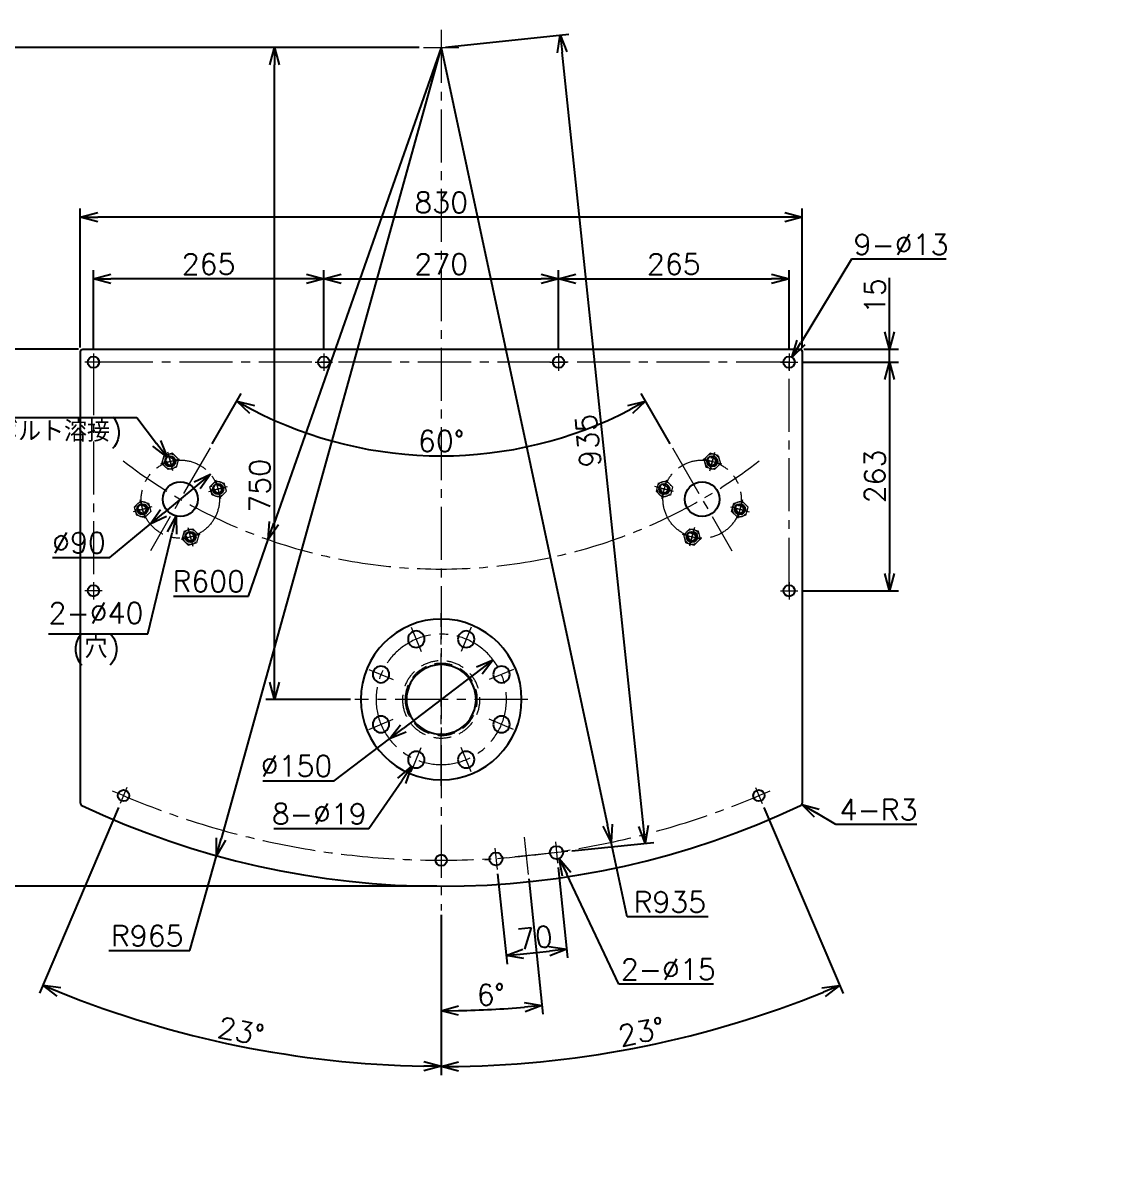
# Model space of a CAD drawing. Header units: millimetres. Extents: x 0 to 6626, y -38 to 4663.
# Drawn here: x 3254 to 4500, y 2670 to 3991 of the extents above; entities that cross this region are included whole.
import ezdxf
from ezdxf import colors
from ezdxf.entities.mleader import LeaderData, LeaderLine
from ezdxf.enums import TextEntityAlignment as Align
from ezdxf.math import Vec2, Vec3

# ---------------------------------------------------------------- set-up
doc = ezdxf.new("R2010")
doc.units = ezdxf.units.MM
doc.header["$LTSCALE"] = 3.2
doc.header["$PDMODE"] = 99
doc.header["$PDSIZE"] = 1
doc.linetypes.add('CENTER2', pattern=[28.575, 19.05, -3.175, 3.175, -3.175])
doc.linetypes.add('HIDDEN', pattern=[9.525, 6.35, -3.175])
for name, color, linetype, lineweight in [('04_HIDDEN', 2, 'HIDDEN', 13), ('05_CENTER', 4, 'CENTER2', 13), ('08_DIM', 3, 'Continuous', 13)]:
    doc.layers.add(name, color=color, linetype=linetype, lineweight=lineweight)
doc.layers.add('10_DRAFT', color=8, linetype='Continuous', lineweight=0, plot=False)
doc.styles.add('KANJI0', font='txt.shx', dxfattribs={"width": 0.9, "height": 30, "bigfont": 'bigfont'})
doc.styles.add('KSS_TXT', font='txt.shx', dxfattribs={"bigfont": 'extfont2.shx'})
doc.styles.get("Standard").update_dxf_attribs({"font": 'txt.shx', "bigfont": 'extfont2.shx'})
doc.dimstyles.new('KSS_DIM', dxfattribs={"dimscale": 8, "dimtxt": 3, "dimasz": 2.5, "dimexe": 1.25, "dimexo": 0.625, "dimtad": 1, "dimdsep": 46, "dimtxsty": 'KSS_TXT', "dimblk": 'OPEN30', "dimcen": 0, "dimazin": 2, "dimtfac": 0.75, "dimtmove": 0, "dimatfit": 3, "dimldrblk": 'OPEN30', "dimfxl": 1.25, "dimtolj": 1, "dimarcsym": 0})
doc.dimstyles.new('KSS_DIM$3', dxfattribs={"dimscale": 8, "dimtxt": 3, "dimasz": 2.5, "dimexe": 1.25, "dimexo": 0.625, "dimtad": 1, "dimtih": 1, "dimtoh": 1, "dimdsep": 46, "dimtxsty": 'KSS_TXT', "dimblk": 'OPEN30', "dimcen": 0, "dimazin": 2, "dimtfac": 0.75, "dimtofl": 0, "dimtmove": 0, "dimatfit": 3, "dimldrblk": 'OPEN30', "dimfxl": 1.25, "dimtolj": 1, "dimarcsym": 0})
doc.dimstyles.new('KSS_DIM$4', dxfattribs={"dimscale": 8, "dimtxt": 3, "dimasz": 2.5, "dimexe": 1.25, "dimexo": 0.625, "dimtad": 1, "dimtih": 1, "dimtoh": 1, "dimdsep": 46, "dimtxsty": 'KSS_TXT', "dimblk": 'OPEN30', "dimcen": 0, "dimse1": 1, "dimazin": 2, "dimtfac": 0.75, "dimtofl": 0, "dimtmove": 0, "dimatfit": 3, "dimldrblk": 'OPEN30', "dimfxl": 1.25, "dimtolj": 1, "dimarcsym": 0})

# ---------------------------------------------------------------- blocks, each defined once
blk = doc.blocks.new('A$C684790CD')
at = {"color": 0}
for centre, radius in [((0, 0), 92.5), ((-28.7, 69.3), 9.5), ((28.7, 69.3), 9.5), ((0, 0), 40), ((-69.3, 28.7), 9.5), ((69.3, 28.7), 9.5), ((-69.3, -28.7), 9.5), ((69.3, -28.7), 9.5), ((-28.7, -69.3), 9.5), ((28.7, -69.3), 9.5)]:
    blk.add_circle(centre, radius, dxfattribs=at)
at = {"layer": '04_HIDDEN'}
for radius in [44.5, 41.5]:
    blk.add_circle((0, 0), radius, dxfattribs=at)
at = {"layer": '05_CENTER'}
for p, q in [((0, 99.4), (0, -99.4)), ((-34.5, 83.3), (-22.9, 55.3)), ((34.5, 83.3), (22.9, 55.3)), ((-83.3, 34.5), (-55.3, 22.9)), ((83.3, 34.5), (55.3, 22.9)), ((99.4, 0), (-99.4, 0)), ((-83.3, -34.5), (-55.3, -22.9)), ((83.3, -34.5), (55.3, -22.9)), ((-34.5, -83.3), (-22.9, -55.3)), ((34.5, -83.3), (22.9, -55.3))]:
    blk.add_line(p, q, dxfattribs=at)
blk.add_circle((0, 0), 75, dxfattribs=at)
blk = doc.blocks.new('M10Nua_1_1_1_1')
at = {"color": 0, "linetype": 'CENTER2'}
for p, q in [((11.1, 0), (-11.1, 0)), ((0, -11.1), (0, 11.1))]:
    blk.add_line(p, q, dxfattribs=at)
at = {"color": 0}
for p, q in [((-4.9, 8.5), (-9.8, 0)), ((-9.8, 0), (-4.9, -8.5)), ((-4.9, 8.5), (4.9, 8.5)), ((9.8, 0), (4.9, 8.5)), ((4.9, -8.5), (9.8, 0)), ((-4.9, -8.5), (4.9, -8.5))]:
    blk.add_line(p, q, dxfattribs=at)
for radius in [8.49, 5, 4]:
    blk.add_circle((0, 0), radius, dxfattribs=at)
at = {"layer": '10_DRAFT', "style": 'KANJI0', "width": 0.82}
blk.add_text('Ｍ１０', height=1.25, dxfattribs=at).set_placement((0.3, 0.1))
blk = doc.blocks.new('_Open30')
at = {"color": 0, "linetype": 'ByBlock', "lineweight": -2}
for p, q in [((-1, 0.268), (0, 0)), ((0, 0), (-1, -0.268)), ((0, 0), (-1, 0))]:
    blk.add_line(p, q, dxfattribs=at)
blk = doc.blocks.new('*D158')
at = {"layer": '08_DIM', "color": 0, "lineweight": -2, "transparency": 16777216}
for p, q in [((3710.2, 3962.7), (3533.9, 3962.7)), ((3543.9, 3232.7), (3543.9, 3942.7)), ((3631, 3212.7), (3533.9, 3212.7))]:
    blk.add_line(p, q, dxfattribs=at)
at = {"layer": 'Defpoints', "color": 0, "transparency": 16777216}
for p in [(3543.9, 3962.7), (3715.2, 3962.7), (3636, 3212.7)]:
    blk.add_point(p, dxfattribs=at)
at = {"layer": '08_DIM', "color": 0, "lineweight": -2, "transparency": 16777216, "xscale": 20, "yscale": 20, "zscale": 20}
for p, rotation in [((3543.9, 3962.7), 89.9999999996709), ((3543.9, 3212.7), 269.9999999996709)]:
    blk.add_blockref('_Open30', p, dxfattribs=dict(at, rotation=rotation))
at = {"layer": '08_DIM', "color": 0, "transparency": 16777216, "insert": (3526.8, 3458.5), "char_height": 24, "attachment_point": 5, "rotation": 90, "style": 'KSS_TXT'}
blk.add_mtext('\\A1;750', dxfattribs=at)
blk = doc.blocks.new('*D159')
at = {"layer": '08_DIM', "color": 0, "lineweight": -2, "transparency": 16777216}
for p, q in [((3600.4, 3615.7), (3600.4, 3706.5)), ((3870.4, 3615.7), (3870.4, 3706.5)), ((3620.4, 3696.5), (3850.4, 3696.5))]:
    blk.add_line(p, q, dxfattribs=at)
at = {"layer": 'Defpoints', "color": 0, "transparency": 16777216}
for p in [(3870.4, 3696.5), (3600.4, 3610.7), (3870.4, 3610.7)]:
    blk.add_point(p, dxfattribs=at)
at = {"layer": '08_DIM', "color": 0, "lineweight": -2, "transparency": 16777216, "xscale": 20, "yscale": 20, "zscale": 20, "rotation": 180}
blk.add_blockref('_Open30', (3600.4, 3696.5), dxfattribs=at)
at = {"layer": '08_DIM', "color": 0, "lineweight": -2, "transparency": 16777216, "xscale": 20, "yscale": 20, "zscale": 20}
blk.add_blockref('_Open30', (3870.4, 3696.5), dxfattribs=at)
at = {"layer": '08_DIM', "color": 0, "transparency": 16777216, "insert": (3735.4, 3713.5), "char_height": 24, "attachment_point": 5, "style": 'KSS_TXT'}
blk.add_mtext('\\A1;270', dxfattribs=at)
blk = doc.blocks.new('*D160')
at = {"layer": '08_DIM', "color": 0, "lineweight": -2, "transparency": 16777216}
for p, q in [((3870.4, 3615.7), (3870.4, 3706.5)), ((4135.4, 3615.7), (4135.4, 3706.5)), ((3890.4, 3696.5), (4115.4, 3696.5))]:
    blk.add_line(p, q, dxfattribs=at)
at = {"layer": 'Defpoints', "color": 0, "transparency": 16777216}
for p in [(4135.4, 3696.5), (3870.4, 3610.7), (4135.4, 3610.7)]:
    blk.add_point(p, dxfattribs=at)
at = {"layer": '08_DIM', "color": 0, "lineweight": -2, "transparency": 16777216, "xscale": 20, "yscale": 20, "zscale": 20, "rotation": 180}
blk.add_blockref('_Open30', (3870.4, 3696.5), dxfattribs=at)
at = {"layer": '08_DIM', "color": 0, "lineweight": -2, "transparency": 16777216, "xscale": 20, "yscale": 20, "zscale": 20}
blk.add_blockref('_Open30', (4135.4, 3696.5), dxfattribs=at)
at = {"layer": '08_DIM', "color": 0, "transparency": 16777216, "insert": (4002.9, 3713.5), "char_height": 24, "attachment_point": 5, "style": 'KSS_TXT'}
blk.add_mtext('\\A1;265', dxfattribs=at)
blk = doc.blocks.new('*D161')
at = {"layer": '08_DIM', "color": 0, "lineweight": -2, "transparency": 16777216}
for p, q in [((3320.4, 3617.7), (3320.4, 3777.4)), ((4130.4, 3767.4), (3340.4, 3767.4)), ((4150.4, 3617.7), (4150.4, 3777.4))]:
    blk.add_line(p, q, dxfattribs=at)
at = {"layer": 'Defpoints', "color": 0, "transparency": 16777216}
for p in [(3320.4, 3767.4), (3320.4, 3612.7), (4150.4, 3612.7)]:
    blk.add_point(p, dxfattribs=at)
at = {"layer": '08_DIM', "color": 0, "lineweight": -2, "transparency": 16777216, "xscale": 20, "yscale": 20, "zscale": 20, "rotation": 180}
blk.add_blockref('_Open30', (3320.4, 3767.4), dxfattribs=at)
at = {"layer": '08_DIM', "color": 0, "lineweight": -2, "transparency": 16777216, "xscale": 20, "yscale": 20, "zscale": 20}
blk.add_blockref('_Open30', (4150.4, 3767.4), dxfattribs=at)
at = {"layer": '08_DIM', "color": 0, "transparency": 16777216, "insert": (3735.4, 3784.4), "char_height": 24, "attachment_point": 5, "style": 'KSS_TXT'}
blk.add_mtext('\\A1;830', dxfattribs=at)
blk = doc.blocks.new('*D162')
at = {"layer": '08_DIM', "color": 0, "lineweight": -2, "transparency": 16777216}
for p, q in [((3335.4, 3615.7), (3335.4, 3706.5)), ((3600.4, 3615.7), (3600.4, 3706.5)), ((3580.4, 3696.5), (3355.4, 3696.5))]:
    blk.add_line(p, q, dxfattribs=at)
at = {"layer": 'Defpoints', "color": 0, "transparency": 16777216}
for p in [(3335.4, 3696.5), (3335.4, 3610.7), (3600.4, 3610.7)]:
    blk.add_point(p, dxfattribs=at)
at = {"layer": '08_DIM', "color": 0, "lineweight": -2, "transparency": 16777216, "xscale": 20, "yscale": 20, "zscale": 20, "rotation": 180}
blk.add_blockref('_Open30', (3335.4, 3696.5), dxfattribs=at)
at = {"layer": '08_DIM', "color": 0, "lineweight": -2, "transparency": 16777216, "xscale": 20, "yscale": 20, "zscale": 20}
blk.add_blockref('_Open30', (3600.4, 3696.5), dxfattribs=at)
at = {"layer": '08_DIM', "color": 0, "transparency": 16777216, "insert": (3467.9, 3713.5), "char_height": 24, "attachment_point": 5, "style": 'KSS_TXT'}
blk.add_mtext('\\A1;265', dxfattribs=at)
blk = doc.blocks.new('*D163')
at = {"layer": '08_DIM', "color": 0, "lineweight": -2, "transparency": 16777216}
for p, q in [((4207.2, 3719), (4149.2, 3623.3)), ((4316.2, 3719), (4207.2, 3719))]:
    blk.add_line(p, q, dxfattribs=at)
at = {"layer": 'Defpoints', "color": 0, "transparency": 16777216}
for p in [(4138.8, 3606.2), (4132.1, 3595.1)]:
    blk.add_point(p, dxfattribs=at)
at = {"layer": '08_DIM', "color": 0, "lineweight": -2, "transparency": 16777216, "xscale": 20, "yscale": 20, "zscale": 20, "rotation": 238.790708919281}
blk.add_blockref('_Open30', (4138.8, 3606.2), dxfattribs=at)
at = {"layer": '08_DIM', "color": 0, "transparency": 16777216, "insert": (4264.2, 3736), "char_height": 24, "attachment_point": 5, "style": 'KSS_TXT'}
blk.add_mtext('\\A1;9-\\A1;%%C13', dxfattribs=at)
blk = doc.blocks.new('*D172')
at = {"layer": '08_DIM', "color": 0, "lineweight": -2, "transparency": 16777216}
for p, q in [((3735.4, 3962.7), (3543.2, 3415.5)), ((3513.7, 3331.5), (3536.5, 3396.6)), ((3427.5, 3331.5), (3513.7, 3331.5))]:
    blk.add_line(p, q, dxfattribs=at)
at = {"layer": 'Defpoints', "color": 0, "transparency": 16777216}
for p in [(3735.4, 3962.7), (3536.5, 3396.6)]:
    blk.add_point(p, dxfattribs=at)
at = {"layer": '08_DIM', "color": 0, "lineweight": -2, "transparency": 16777216, "xscale": 20, "yscale": 20, "zscale": 20, "rotation": 250.6403240857594}
blk.add_blockref('_Open30', (3536.5, 3396.6), dxfattribs=at)
at = {"layer": '08_DIM', "color": 0, "transparency": 16777216, "insert": (3468.1, 3348.5), "char_height": 24, "attachment_point": 5, "style": 'KSS_TXT'}
blk.add_mtext('\\A1;R600', dxfattribs=at)
blk = doc.blocks.new('*D173')
at = {"layer": '08_DIM', "color": 0, "lineweight": -2, "transparency": 16777216}
for p, q in [((4150.4, 3600.7), (4261.1, 3600.7)), ((4251.1, 3580.7), (4251.1, 3357.7)), ((4150.4, 3337.7), (4261.1, 3337.7))]:
    blk.add_line(p, q, dxfattribs=at)
at = {"layer": 'Defpoints', "color": 0, "transparency": 16777216}
for p in [(4145.4, 3600.7), (4145.4, 3337.7), (4251.1, 3337.7)]:
    blk.add_point(p, dxfattribs=at)
at = {"layer": '08_DIM', "color": 0, "lineweight": -2, "transparency": 16777216, "xscale": 20, "yscale": 20, "zscale": 20}
for p, rotation in [((4251.1, 3600.7), 90), ((4251.1, 3337.7), 270)]:
    blk.add_blockref('_Open30', p, dxfattribs=dict(at, rotation=rotation))
at = {"layer": '08_DIM', "color": 0, "transparency": 16777216, "insert": (4234.1, 3469.2), "char_height": 24, "attachment_point": 5, "rotation": 90, "style": 'KSS_TXT'}
blk.add_mtext('\\A1;263', dxfattribs=at)
blk = doc.blocks.new('*D174')
at = {"layer": '08_DIM', "color": 0, "lineweight": -2, "transparency": 16777216}
for p, q in [((4251.1, 3635.7), (4251.1, 3697.7)), ((4152.4, 3615.7), (4261.1, 3615.7)), ((4251.1, 3600.7), (4251.1, 3615.7)), ((4150.4, 3600.7), (4261.1, 3600.7)), ((4251.1, 3580.7), (4251.1, 3560.7))]:
    blk.add_line(p, q, dxfattribs=at)
at = {"layer": 'Defpoints', "color": 0, "transparency": 16777216}
for p in [(4147.4, 3615.7), (4251.1, 3615.7), (4145.4, 3600.7)]:
    blk.add_point(p, dxfattribs=at)
at = {"layer": '08_DIM', "color": 0, "lineweight": -2, "transparency": 16777216, "xscale": 20, "yscale": 20, "zscale": 20}
for p, rotation in [((4251.1, 3615.7), 270), ((4251.1, 3600.7), 90)]:
    blk.add_blockref('_Open30', p, dxfattribs=dict(at, rotation=rotation))
at = {"layer": '08_DIM', "color": 0, "transparency": 16777216, "insert": (4234.1, 3676.7), "char_height": 24, "attachment_point": 5, "rotation": 90, "style": 'KSS_TXT'}
blk.add_mtext('\\A1;15', dxfattribs=at)
blk = doc.blocks.new('*D175')
at = {"layer": '08_DIM', "color": 0, "lineweight": -2, "transparency": 16777216}
for p, q in [((3735.4, 3962.7), (3482.3, 3052.2)), ((3446.5, 2923.7), (3476.9, 3032.9)), ((3353.3, 2923.7), (3446.5, 2923.7))]:
    blk.add_line(p, q, dxfattribs=at)
at = {"layer": 'Defpoints', "color": 0, "transparency": 16777216}
for p in [(3735.4, 3962.7), (3476.9, 3032.9)]:
    blk.add_point(p, dxfattribs=at)
at = {"layer": '08_DIM', "color": 0, "lineweight": -2, "transparency": 16777216, "xscale": 20, "yscale": 20, "zscale": 20, "rotation": 254.4587019784792}
blk.add_blockref('_Open30', (3476.9, 3032.9), dxfattribs=at)
at = {"layer": '08_DIM', "color": 0, "transparency": 16777216, "insert": (3397.4, 2940.7), "char_height": 24, "attachment_point": 5, "style": 'KSS_TXT'}
blk.add_mtext('\\A1;R965', dxfattribs=at)
blk = doc.blocks.new('*D176')
at = {"layer": '08_DIM', "color": 0, "lineweight": -2, "transparency": 16777216}
for p, q in [((3710.2, 3962.7), (3180.8, 3962.7)), ((3190.8, 3635.7), (3190.8, 3942.7)), ((3318.4, 3615.7), (3180.8, 3615.7))]:
    blk.add_line(p, q, dxfattribs=at)
at = {"layer": 'Defpoints', "color": 0, "transparency": 16777216}
for p in [(3190.8, 3962.7), (3715.2, 3962.7), (3323.4, 3615.7)]:
    blk.add_point(p, dxfattribs=at)
at = {"layer": '08_DIM', "color": 0, "lineweight": -2, "transparency": 16777216, "xscale": 20, "yscale": 20, "zscale": 20}
for p, rotation in [((3190.8, 3962.7), 90), ((3190.8, 3615.7), 270)]:
    blk.add_blockref('_Open30', p, dxfattribs=dict(at, rotation=rotation))
at = {"layer": '08_DIM', "color": 0, "transparency": 16777216, "insert": (3173.8, 3789.2), "char_height": 24, "attachment_point": 5, "rotation": 90, "style": 'KSS_TXT'}
blk.add_mtext('\\A1;(347)', dxfattribs=at)
blk = doc.blocks.new('*D177')
at = {"layer": '08_DIM', "color": 0, "lineweight": -2, "transparency": 16777216}
for p, q in [((3318.4, 3615.7), (3180.8, 3615.7)), ((3190.8, 3595.7), (3190.8, 3017.7)), ((3730.4, 2997.7), (3180.8, 2997.7))]:
    blk.add_line(p, q, dxfattribs=at)
at = {"layer": 'Defpoints', "color": 0, "transparency": 16777216}
for p in [(3323.4, 3615.7), (3190.8, 2997.7), (3735.4, 2997.7)]:
    blk.add_point(p, dxfattribs=at)
at = {"layer": '08_DIM', "color": 0, "lineweight": -2, "transparency": 16777216, "xscale": 20, "yscale": 20, "zscale": 20}
for p, rotation in [((3190.8, 3615.7), 90), ((3190.8, 2997.7), 270)]:
    blk.add_blockref('_Open30', p, dxfattribs=dict(at, rotation=rotation))
at = {"layer": '08_DIM', "color": 0, "transparency": 16777216, "insert": (3173.8, 3306.7), "char_height": 24, "attachment_point": 5, "rotation": 90, "style": 'KSS_TXT'}
blk.add_mtext('\\A1;618', dxfattribs=at)
blk = doc.blocks.new('*D178')
at = {"layer": '08_DIM', "color": 0, "lineweight": -2, "transparency": 16777216}
for p, q in [((3472.1, 3506.6), (3505.5, 3564.5)), ((3998.7, 3506.6), (3965.3, 3564.5))]:
    blk.add_line(p, q, dxfattribs=at)
blk.add_arc((3735.4, 3962.7), 469.8, 242.4393, 297.5607, dxfattribs=at)
at = {"layer": 'Defpoints', "color": 0, "transparency": 16777216}
for p in [(3469.6, 3502.3), (4001.2, 3502.3), (3653.9, 3500), (3401.2, 3383.8), (4069.6, 3383.8)]:
    blk.add_point(p, dxfattribs=at)
at = {"layer": '08_DIM', "color": 0, "lineweight": -2, "transparency": 16777216, "xscale": 20, "yscale": 20, "zscale": 20}
for p, rotation in [((3500.5, 3555.8), 151.2196714023647), ((3970.3, 3555.8), 28.78032859764206)]:
    blk.add_blockref('_Open30', p, dxfattribs=dict(at, rotation=rotation))
at = {"layer": '08_DIM', "color": 0, "transparency": 16777216, "insert": (3735.4, 3509.9), "char_height": 24, "attachment_point": 5, "style": 'KSS_TXT'}
blk.add_mtext('\\A1;60%%d', dxfattribs=at)
blk = doc.blocks.new('*D179')
at = {"layer": '08_DIM', "color": 0, "lineweight": -2, "transparency": 16777216}
for p, q in [((3795.1, 3258.1), (3691.7, 3179.4)), ((3612.5, 3119.1), (3675.8, 3167.2)), ((3530.4, 3119.1), (3612.5, 3119.1))]:
    blk.add_line(p, q, dxfattribs=at)
at = {"layer": 'Defpoints', "color": 0, "transparency": 16777216}
for p in [(3795.1, 3258.1), (3675.8, 3167.2)]:
    blk.add_point(p, dxfattribs=at)
at = {"layer": '08_DIM', "color": 0, "lineweight": -2, "transparency": 16777216, "xscale": 20, "yscale": 20, "zscale": 20}
for p, rotation in [((3795.1, 3258.1), 37.27922761513279), ((3675.8, 3167.2), 217.2792276151328)]:
    blk.add_blockref('_Open30', p, dxfattribs=dict(at, rotation=rotation))
at = {"layer": '08_DIM', "color": 0, "transparency": 16777216, "insert": (3569, 3136.1), "char_height": 24, "attachment_point": 5, "style": 'KSS_TXT'}
blk.add_mtext('\\A1;%%C150', dxfattribs=at)
blk = doc.blocks.new('*D180')
at = {"layer": '08_DIM', "color": 0, "lineweight": -2, "transparency": 16777216}
for p, q in [((3652.2, 3064), (3690, 3119.1)), ((3543.1, 3064), (3652.2, 3064))]:
    blk.add_line(p, q, dxfattribs=at)
at = {"layer": 'Defpoints', "color": 0, "transparency": 16777216}
for p in [(3712.1, 3151.2), (3701.4, 3135.5)]:
    blk.add_point(p, dxfattribs=at)
at = {"layer": '08_DIM', "color": 0, "lineweight": -2, "transparency": 16777216, "xscale": 20, "yscale": 20, "zscale": 20, "rotation": 55.48033405457905}
blk.add_blockref('_Open30', (3701.4, 3135.5), dxfattribs=at)
at = {"layer": '08_DIM', "color": 0, "transparency": 16777216, "insert": (3595.2, 3081), "char_height": 24, "attachment_point": 5, "style": 'KSS_TXT'}
blk.add_mtext('\\A1;8-%%C19', dxfattribs=at)
blk = doc.blocks.new('*D181')
at = {"layer": '08_DIM', "color": 0, "lineweight": -2, "transparency": 16777216}
for p, q in [((3836, 3006.3), (3852.3, 2850.6)), ((3735.4, 2964.7), (3735.4, 2844.5))]:
    blk.add_line(p, q, dxfattribs=at)
blk.add_arc((3735.4, 3962.6), 1108.1, 271.0341, 274.9659, dxfattribs=at)
at = {"layer": 'Defpoints', "color": 0, "transparency": 16777216}
for p in [(3735.4, 3983), (3830.9, 3054.3), (3835.4, 3011.3), (3735.4, 2969.7), (3774.1, 2855.2)]:
    blk.add_point(p, dxfattribs=at)
at = {"layer": '08_DIM', "color": 0, "lineweight": -2, "transparency": 16777216, "xscale": 20, "yscale": 20, "zscale": 20}
for p, rotation in [((3735.4, 2854.5), 180.5170618739158), ((3851.3, 2860.6), 5.482938125938495)]:
    blk.add_blockref('_Open30', p, dxfattribs=dict(at, rotation=rotation))
at = {"layer": '08_DIM', "color": 0, "transparency": 16777216, "insert": (3792.6, 2873), "char_height": 24, "attachment_point": 5, "rotation": 3, "style": 'KSS_TXT'}
blk.add_mtext('\\A1;6%%d', dxfattribs=at)
blk = doc.blocks.new('*D182')
at = {"layer": '08_DIM', "color": 0, "lineweight": -2, "transparency": 16777216}
for p, q in [((3800.2, 3011.9), (3811.1, 2907.9)), ((3869.8, 3019.2), (3880.7, 2915.3)), ((3830, 2920), (3859.8, 2923.1))]:
    blk.add_line(p, q, dxfattribs=at)
at = {"layer": 'Defpoints', "color": 0, "transparency": 16777216}
for p in [(3799.7, 3016.9), (3869.3, 3024.2), (3879.7, 2925.2)]:
    blk.add_point(p, dxfattribs=at)
at = {"layer": '08_DIM', "color": 0, "lineweight": -2, "transparency": 16777216, "xscale": 20, "yscale": 20, "zscale": 20}
for p, rotation in [((3810.1, 2917.9), 186.0000000018507), ((3879.7, 2925.2), 6.000000001850752)]:
    blk.add_blockref('_Open30', p, dxfattribs=dict(at, rotation=rotation))
at = {"layer": '08_DIM', "color": 0, "transparency": 16777216, "insert": (3843.1, 2938.5), "char_height": 24, "attachment_point": 5, "rotation": 6, "style": 'KSS_TXT'}
blk.add_mtext('\\A1;70', dxfattribs=at)
blk = doc.blocks.new('*D183')
at = {"layer": '08_DIM', "color": 0, "lineweight": -2, "transparency": 16777216}
for p, q in [((3939.5, 2885.1), (3879.7, 3011.6)), ((4048.5, 2885.1), (3939.5, 2885.1))]:
    blk.add_line(p, q, dxfattribs=at)
at = {"layer": 'Defpoints', "color": 0, "transparency": 16777216}
for p in [(3864.8, 3043.2), (3871.2, 3029.7)]:
    blk.add_point(p, dxfattribs=at)
at = {"layer": '08_DIM', "color": 0, "lineweight": -2, "transparency": 16777216, "xscale": 20, "yscale": 20, "zscale": 20, "rotation": 115.298946283259}
blk.add_blockref('_Open30', (3871.2, 3029.7), dxfattribs=at)
at = {"layer": '08_DIM', "color": 0, "transparency": 16777216, "insert": (3996.5, 2902.1), "char_height": 24, "attachment_point": 5, "style": 'KSS_TXT'}
blk.add_mtext('\\A1;\\A1;2-%%C15', dxfattribs=at)
blk = doc.blocks.new('*D184')
at = {"layer": '08_DIM', "color": 0, "lineweight": -2, "transparency": 16777216}
for p, q in [((3470.1, 3471.8), (3416.2, 3427.1)), ((3354.5, 3375.9), (3400.8, 3414.3)), ((3288.4, 3375.9), (3354.5, 3375.9))]:
    blk.add_line(p, q, dxfattribs=at)
at = {"layer": 'Defpoints', "color": 0, "transparency": 16777216}
for p in [(3470.1, 3471.8), (3400.8, 3414.3)]:
    blk.add_point(p, dxfattribs=at)
at = {"layer": '08_DIM', "color": 0, "lineweight": -2, "transparency": 16777216, "xscale": 20, "yscale": 20, "zscale": 20}
for p, rotation in [((3470.1, 3471.8), 39.64655195622419), ((3400.8, 3414.3), 219.6465519562242)]:
    blk.add_blockref('_Open30', p, dxfattribs=dict(at, rotation=rotation))
at = {"layer": '08_DIM', "color": 0, "transparency": 16777216, "insert": (3318.9, 3392.9), "char_height": 24, "attachment_point": 5, "style": 'KSS_TXT'}
blk.add_mtext('\\A1;%%C90', dxfattribs=at)
blk = doc.blocks.new('*D185')
at = {"layer": '08_DIM', "color": 0, "lineweight": -2, "transparency": 16777216}
for p, q in [((2919.2, 3537.2), (3385.5, 3537.2)), ((3385.5, 3537.2), (3408.1, 3507.3))]:
    blk.add_line(p, q, dxfattribs=at)
at = {"layer": 'Defpoints', "color": 0, "transparency": 16777216}
for p in [(3420.2, 3491.3), (3427.4, 3481.7)]:
    blk.add_point(p, dxfattribs=at)
at = {"layer": '08_DIM', "color": 0, "lineweight": -2, "transparency": 16777216, "xscale": 20, "yscale": 20, "zscale": 20, "rotation": 307.0367793245537}
blk.add_blockref('_Open30', (3420.2, 3491.3), dxfattribs=at)
at = {"layer": '08_DIM', "color": 0, "transparency": 16777216, "insert": (3149.8, 3537.2), "char_height": 24, "attachment_point": 5, "style": 'KSS_TXT'}
blk.add_mtext('\\A1;2x4-\\A1;%%C12\\P(裏面より4-M10x25ボルト溶接)', dxfattribs=at)
blk = doc.blocks.new('*D186')
at = {"layer": '08_DIM', "color": 0, "lineweight": -2, "transparency": 16777216}
for p, q in [((3397.9, 3288.1), (3426, 3404.2)), ((3283.9, 3288.1), (3397.9, 3288.1))]:
    blk.add_line(p, q, dxfattribs=at)
at = {"layer": 'Defpoints', "color": 0, "transparency": 16777216}
for p in [(3440.2, 3462.5), (3430.7, 3423.6)]:
    blk.add_point(p, dxfattribs=at)
at = {"layer": '08_DIM', "color": 0, "lineweight": -2, "transparency": 16777216, "xscale": 20, "yscale": 20, "zscale": 20, "rotation": 76.37648875220731}
blk.add_blockref('_Open30', (3430.7, 3423.6), dxfattribs=at)
at = {"layer": '08_DIM', "color": 0, "transparency": 16777216, "insert": (3338.4, 3288.1), "char_height": 24, "attachment_point": 5, "style": 'KSS_TXT'}
blk.add_mtext('\\A1;\\A1;2-%%C40\\P(穴)', dxfattribs=at)
blk = doc.blocks.new('*D187')
at = {"layer": '08_DIM', "color": 0, "lineweight": -2, "transparency": 16777216}
for p, q in [((3364.3, 3088.2), (3273.6, 2874.6)), ((3735.4, 2964.7), (3735.4, 2780.6))]:
    blk.add_line(p, q, dxfattribs=at)
blk.add_arc((3735.4, 3962.7), 1172, 247.9777, 269.0223, dxfattribs=at)
at = {"layer": 'Defpoints', "color": 0, "transparency": 16777216}
for p in [(3735.4, 3983), (3374, 3111.2), (3366.2, 3092.8), (3735.4, 2969.7), (3425.5, 2832.4)]:
    blk.add_point(p, dxfattribs=at)
at = {"layer": '08_DIM', "color": 0, "lineweight": -2, "transparency": 16777216, "xscale": 20, "yscale": 20, "zscale": 20}
for p, rotation in [((3277.5, 2883.8), 157.488865416479), ((3735.4, 2790.6), 359.5111345835235)]:
    blk.add_blockref('_Open30', p, dxfattribs=dict(at, rotation=rotation))
at = {"layer": '08_DIM', "color": 0, "transparency": 16777216, "insert": (3505.2, 2830.8), "char_height": 24, "attachment_point": 5, "rotation": 348.5, "style": 'KSS_TXT'}
blk.add_mtext('\\A1;23%%d', dxfattribs=at)
blk = doc.blocks.new('*D188')
at = {"layer": '08_DIM', "color": 0, "lineweight": -2, "transparency": 16777216}
for p, q in [((4106.6, 3088.2), (4197.5, 2874.2)), ((3735.4, 2964.7), (3735.4, 2780.2))]:
    blk.add_line(p, q, dxfattribs=at)
blk.add_arc((3735.4, 3962.7), 1172.4, 270.9774, 292.0226, dxfattribs=at)
at = {"layer": 'Defpoints', "color": 0, "transparency": 16777216}
for p in [(3735.4, 3983), (4096.9, 3111.2), (4104.7, 3092.8), (3735.4, 2969.7), (3891.9, 2800.7)]:
    blk.add_point(p, dxfattribs=at)
at = {"layer": '08_DIM', "color": 0, "lineweight": -2, "transparency": 16777216, "xscale": 20, "yscale": 20, "zscale": 20}
for p, rotation in [((4193.5, 2883.4), 22.51129729175037), ((3735.4, 2790.2), 180.4887027082451)]:
    blk.add_blockref('_Open30', p, dxfattribs=dict(at, rotation=rotation))
at = {"layer": '08_DIM', "color": 0, "transparency": 16777216, "insert": (3965.8, 2830.4), "char_height": 24, "attachment_point": 5, "rotation": 11.5, "style": 'KSS_TXT'}
blk.add_mtext('\\A1;23%%d', dxfattribs=at)
blk = doc.blocks.new('*D189')
at = {"layer": '08_DIM', "color": 0, "lineweight": -2, "transparency": 16777216}
for p, q in [((3735.4, 3962.7), (3926.8, 3067.9)), ((3949.3, 2962.6), (3931, 3048.3)), ((4042.3, 2962.6), (3949.3, 2962.6))]:
    blk.add_line(p, q, dxfattribs=at)
at = {"layer": 'Defpoints', "color": 0, "transparency": 16777216}
for p in [(3735.4, 3962.7), (3931, 3048.3)]:
    blk.add_point(p, dxfattribs=at)
at = {"layer": '08_DIM', "color": 0, "lineweight": -2, "transparency": 16777216, "xscale": 20, "yscale": 20, "zscale": 20, "rotation": 282.0706912630008}
blk.add_blockref('_Open30', (3931, 3048.3), dxfattribs=at)
at = {"layer": '08_DIM', "color": 0, "transparency": 16777216, "insert": (3998.3, 2979.6), "char_height": 24, "attachment_point": 5, "style": 'KSS_TXT'}
blk.add_mtext('\\A1;R935', dxfattribs=at)
blk = doc.blocks.new('*D191')
at = {"layer": '08_DIM', "color": 0, "lineweight": -2, "transparency": 16777216}
for p, q in [((4189.3, 3068.8), (4167.3, 3081.7)), ((4282.3, 3068.8), (4189.3, 3068.8))]:
    blk.add_line(p, q, dxfattribs=at)
at = {"layer": 'Defpoints', "color": 0, "transparency": 16777216}
for p in [(4147.4, 3093.4), (4150, 3091.8)]:
    blk.add_point(p, dxfattribs=at)
at = {"layer": '08_DIM', "color": 0, "lineweight": -2, "transparency": 16777216, "xscale": 20, "yscale": 20, "zscale": 20, "rotation": 149.5725990736995}
blk.add_blockref('_Open30', (4150, 3091.8), dxfattribs=at)
at = {"layer": '08_DIM', "color": 0, "transparency": 16777216, "insert": (4238.3, 3085.8), "char_height": 24, "attachment_point": 5, "style": 'KSS_TXT'}
blk.add_mtext('\\A1;\\A1;4-R3', dxfattribs=at)
blk = doc.blocks.new('AM_BALLOON1')
at = {"transparency": 16777216}
blk.add_circle((0, 0), 5, dxfattribs=at)
blk.add_attdef('B_NUMBER', text='', height=3, dxfattribs=at).set_placement((0, 0), align=Align.MIDDLE_CENTER)
blk = doc.blocks.new('_OPEN')
at = {"color": 0, "linetype": 'ByBlock'}
for p, q in [((-1, 0.167), (0, 0)), ((0, 0), (-1, -0.167)), ((0, 0), (-1, 0))]:
    blk.add_line(p, q, dxfattribs=at)
blk = doc.blocks.new('*D226')
at = {"layer": '08_DIM', "color": 0, "lineweight": -2, "transparency": 16777216}
for p, q in [((3740.4, 3963.2), (3882.3, 3978.1)), ((3968, 3067.1), (3874.5, 3957.2)), ((3885.8, 3038.3), (3980.1, 3048.2))]:
    blk.add_line(p, q, dxfattribs=at)
at = {"layer": 'Defpoints', "color": 0, "transparency": 16777216}
for p in [(3872.4, 3977.1), (3735.4, 3962.7), (3880.8, 3037.8)]:
    blk.add_point(p, dxfattribs=at)
at = {"layer": '08_DIM', "color": 0, "lineweight": -2, "transparency": 16777216, "xscale": 20, "yscale": 20, "zscale": 20}
for p, rotation in [((3872.4, 3977.1), 95.99999996711911), ((3970.1, 3047.2), 275.9999999671191)]:
    blk.add_blockref('_Open30', p, dxfattribs=dict(at, rotation=rotation))
at = {"layer": '08_DIM', "color": 0, "transparency": 16777216, "insert": (3904.3, 3510.3), "char_height": 24, "attachment_point": 5, "rotation": 96, "style": 'KSS_TXT'}
blk.add_mtext('\\A1;935', dxfattribs=at)

msp = doc.modelspace()

# ---------------------------------------------------------------- linework, layer by layer
at = {"color": 0}
msp.add_lwpolyline([(3320.447, 3093.354), (3320.447, 3612.664, -0.41421356), (3323.447, 3615.664), (4147.447, 3615.664, -0.41421356), (4150.447, 3612.664), (4150.447, 3093.354)], format="xyb", dxfattribs=at)
for centre, radius in [((3335.447, 3600.664), 6.5), ((3600.447, 3600.664), 6.5), ((3870.447, 3600.664), 6.5), ((4135.447, 3600.664), 6.5), ((3423.8, 3486.516), 6), ((4047.094, 3486.516), 6), ((3435.447, 3443.049), 20), ((3478.914, 3454.696), 6), ((3991.98, 3454.696), 6), ((4035.447, 3443.049), 20), ((3391.98, 3431.402), 6), ((4078.914, 3431.402), 6), ((3447.094, 3399.582), 6), ((4023.8, 3399.582), 6), ((3335.447, 3337.664), 6.5), ((4135.447, 3337.664), 6.5), ((3370.113, 3101.992), 6.5), ((4100.781, 3101.992), 6.5), ((3867.986, 3036.444), 7.5), ((3735.447, 3027.664), 6.5), ((3798.37, 3029.127), 7.5)]:
    msp.add_circle(centre, radius, dxfattribs=at)
for centre, radius, start, end in [((3323.447, 3093.354), 3, 180, 244.641899), ((4147.447, 3093.354), 3, 295.358101, 0), ((3735.447, 3962.664), 965, 244.641899, 295.358101)]:
    msp.add_arc(centre, radius, start, end, dxfattribs=at)
at = {"layer": '05_CENTER'}
for p, q in [((3735.447, 3982.955), (3735.447, 2969.665)), ((3715.157, 3962.664), (3755.737, 3962.664)), ((3335.447, 3610.664), (3335.447, 3590.664)), ((3600.447, 3610.664), (3600.447, 3590.664)), ((3870.447, 3610.664), (3870.447, 3590.664)), ((4135.447, 3610.664), (4135.447, 3590.664)), ((3345.447, 3600.664), (3325.447, 3600.664)), ((4135.447, 3600.664), (3335.447, 3600.664)), ((3335.447, 3600.664), (3335.447, 3337.664)), ((3590.447, 3600.664), (3610.447, 3600.664)), ((3860.447, 3600.664), (3880.447, 3600.664)), ((4125.447, 3600.664), (4145.447, 3600.664)), ((4135.447, 3337.664), (4135.447, 3600.664)), ((3469.649, 3502.288), (3401.245, 3383.81)), ((4001.245, 3502.288), (4069.649, 3383.81)), ((3421.341, 3495.692), (3426.259, 3477.339)), ((4049.553, 3495.692), (4044.635, 3477.339)), ((3488.09, 3457.155), (3469.737, 3452.237)), ((3982.804, 3457.155), (4001.157, 3452.237)), ((3382.804, 3428.943), (3401.157, 3433.861)), ((4088.09, 3428.943), (4069.737, 3433.861)), ((3449.553, 3390.406), (3444.635, 3408.759)), ((4021.341, 3390.406), (4026.259, 3408.759)), ((3335.447, 3347.664), (3335.447, 3327.664)), ((4135.447, 3347.664), (4135.447, 3327.664)), ((3345.447, 3337.664), (3325.447, 3337.664)), ((4125.447, 3337.664), (4145.447, 3337.664)), ((3374.021, 3111.197), (3366.206, 3092.787)), ((4096.873, 3111.197), (4104.688, 3092.787)), ((3830.918, 3054.29), (3835.438, 3011.282)), ((3797.08, 3041.401), (3799.66, 3016.854)), ((3866.696, 3048.718), (3869.276, 3024.171)), ((3735.447, 3037.664), (3735.447, 3017.664)), ((3880.845, 3037.796), (3785.517, 3027.776))]:
    msp.add_line(p, q, dxfattribs=at)
for centre in [(3435.447, 3443.049), (4035.447, 3443.049)]:
    msp.add_circle(centre, 45, dxfattribs=at)
for radius, start, end in [(600, 232.445212, 307.554788), (935, 246.127028, 293.872972)]:
    msp.add_arc((3735.447, 3962.664), radius, start, end, dxfattribs=at)
at = {"layer": '08_DIM'}
for points in [[(3320.447, 3093.354), (3320.447, 3091.458)], [(4150.447, 3093.354), (4150.447, 3091.458)]]:
    msp.add_lwpolyline(points, dxfattribs=at)
for start, end in [(244.529152, 244.641899), (295.358101, 295.470848)]:
    msp.add_arc((3735.447, 3962.664), 965, start, end, dxfattribs=at)

# ---------------------------------------------------------------- block references
at = {"xscale": -1, "rotation": 180}
msp.add_blockref('A$C684790CD', (3735.447, 3212.664), dxfattribs=at)
at = {"layer": '04_HIDDEN', "xscale": -1}
for p, rotation in [((3423.8, 3486.516), 15.00000000000006), ((4047.094, 3486.516), 345.0000000000002), ((3478.914, 3454.696), 285.0000000000002), ((3991.98, 3454.696), 75.00000000000004), ((3391.98, 3431.402), 105), ((4078.914, 3431.402), 255), ((3447.094, 3399.582), 195), ((4023.8, 3399.582), 165)]:
    msp.add_blockref('M10Nua_1_1_1_1', p, dxfattribs=dict(at, rotation=rotation))

# ---------------------------------------------------------------- dimensions: what is measured, and where the dimension line sits
at = {"layer": '08_DIM'}
for base, line1, line2, picture, middle in [((3425.522, 2832.354), ((3374.021, 3111.197), (3366.206, 3092.787)), ((3735.447, 3982.955), (3735.447, 2969.665)), '*D187', (3505.171, 2830.822)), ((3774.12, 2855.19), ((3735.447, 3982.955), (3735.447, 2969.665)), ((3830.918, 3054.29), (3835.438, 3011.282)), '*D181', (3792.552, 2873.011)), ((3891.859, 2800.725), ((3735.447, 3982.955), (3735.447, 2969.665)), ((4096.873, 3111.197), (4104.688, 3092.787)), '*D188', (3965.801, 2830.44)), ((3653.867, 3500.002), ((3469.649, 3502.288), (3401.245, 3383.81)), ((4001.245, 3502.288), (4069.649, 3383.81)), '*D178', (3735.447, 3509.865))]:
    dim = msp.add_angular_dim_2l(base=base, line1=line1, line2=line2, dimstyle='KSS_DIM', dxfattribs=at)
    dim.commit()
    dim.dimension.update_dxf_attribs({"geometry": picture, "text_midpoint": middle})
for base, p1, p2, angle, picture, middle in [((3872.394, 3977.058), (3880.845, 3037.796), (3735.447, 3962.664), 96, '*D226', (3904.337, 3510.34)), ((4251.111, 3615.664), (4145.447, 3600.664), (4147.447, 3615.664), 90, '*D174', (4234.094, 3676.664)), ((3190.826, 2997.664), (3323.447, 3615.664), (3735.447, 2997.664), 90, '*D177', (3173.826, 3306.664)), ((4251.111, 3337.664), (4145.447, 3600.664), (4145.447, 3337.664), 90, '*D173', (4234.111, 3469.164)), ((3879.677, 2925.21), (3799.66, 3016.854), (3869.276, 3024.171), 6, '*D182', (3843.092, 2938.458))]:
    dim = msp.add_linear_dim(base=base, p1=p1, p2=p2, angle=angle, dimstyle='KSS_DIM', dxfattribs=at)
    dim.commit()
    dim.dimension.update_dxf_attribs({"geometry": picture, "text_midpoint": middle})
dim = msp.add_linear_dim(base=(3190.826, 3962.664), p1=(3323.447, 3615.664), p2=(3715.157, 3962.664), angle=90, text='(<>)', dimstyle='KSS_DIM', dxfattribs=at)
dim.commit()
dim.dimension.update_dxf_attribs({"geometry": '*D176', "text_midpoint": (3173.826, 3789.164)})
for mpoint, picture, middle in [((3476.892, 3032.947), '*D175', (3397.43, 2923.731)), ((3536.549, 3396.59), '*D172', (3468.094, 3331.497)), ((3930.973, 3048.337), '*D189', (3998.309, 2962.618))]:
    dim = msp.add_radius_dim(center=(3735.447, 3962.664), mpoint=mpoint, dimstyle='KSS_DIM$4', override={"dimpost": 'R<>', "dimtix": 1, "dimatfit": 2}, dxfattribs=at)
    dim.commit()
    dim.dimension.update_dxf_attribs({"geometry": picture, "text_midpoint": middle, "dimtype": 164})
dim = msp.add_linear_dim(base=(3543.86, 3962.664), p1=(3636.034, 3212.664), p2=(3715.157, 3962.664), angle=90, dimstyle='KSS_DIM', dxfattribs=at)
dim.commit()
dim.dimension.update_dxf_attribs({"geometry": '*D158', "text_midpoint": (3543.86, 3458.463), "dimtype": 160})
dim = msp.add_linear_dim(base=(3320.447, 3767.445), p1=(4150.447, 3612.664), p2=(3320.447, 3612.664), dimstyle='KSS_DIM', dxfattribs=at)
dim.commit()
dim.dimension.update_dxf_attribs({"geometry": '*D161', "text_midpoint": (3735.447, 3767.445), "dimtype": 160})
for p1, p2, text, override, picture, middle in [((4132.079, 3595.105), (4138.815, 3606.223), '9-\\A1;<>', {"dimpost": '%%C<>', "dimtxsty": 'KSS_TXT', "dimtfill": 0, "dimtfillclr": 0}, '*D163', (4264.15, 3719.017)), ((3427.414, 3481.726), (3420.186, 3491.305), '2x4-\\A1;<>', {"dimpost": '%%C<>\\X(裏面より4-M10x25ボルト溶接)', "dimtxsty": 'KSS_TXT', "dimtfill": 0, "dimtfillclr": 0}, '*D185', (3149.844, 3537.238)), ((3440.158, 3462.486), (3430.736, 3423.612), '\\A1;2-<>', {"dimpost": '%%C<>\\X(穴)', "dimtxsty": 'KSS_TXT', "dimtfill": 0, "dimtfillclr": 0}, '*D186', (3338.394, 3288.103)), ((3712.129, 3151.201), (3701.362, 3135.546), '8-<>', {"dimpost": '%%C<>'}, '*D180', (3595.154, 3064.008)), ((3864.781, 3043.225), (3871.191, 3029.664), '\\A1;2-<>', {"dimpost": '%%C<>', "dimtxsty": 'KSS_TXT', "dimtfill": 0, "dimtfillclr": 0}, '*D183', (3996.534, 2885.076))]:
    dim = msp.add_diameter_dim_2p(p1=p1, p2=p2, text=text, dimstyle='KSS_DIM$3', override=override, dxfattribs=at)
    dim.commit()
    dim.dimension.update_dxf_attribs({"geometry": picture, "text_midpoint": middle, "dimtype": 163})
for base, p1, p2, picture, middle in [((3335.447, 3696.528), (3600.447, 3610.664), (3335.447, 3610.664), '*D162', (3467.947, 3713.544)), ((3870.447, 3696.528), (3600.447, 3610.664), (3870.447, 3610.664), '*D159', (3735.447, 3713.528)), ((4135.447, 3696.528), (3870.447, 3610.664), (4135.447, 3610.664), '*D160', (4002.947, 3713.544))]:
    dim = msp.add_linear_dim(base=base, p1=p1, p2=p2, dimstyle='KSS_DIM', dxfattribs=at)
    dim.commit()
    dim.dimension.update_dxf_attribs({"geometry": picture, "text_midpoint": middle})
for p1, p2, picture, middle in [((3470.097, 3471.761), (3400.797, 3414.337), '*D184', (3318.95, 3375.936)), ((3795.124, 3258.092), (3675.77, 3167.237), '*D179', (3568.965, 3119.111))]:
    dim = msp.add_diameter_dim_2p(p1=p1, p2=p2, dimstyle='KSS_DIM$3', override={"dimpost": '%%C<>', "dimtix": 1, "dimatfit": 2}, dxfattribs=at)
    dim.commit()
    dim.dimension.update_dxf_attribs({"geometry": picture, "text_midpoint": middle, "dimtype": 163})
dim = msp.add_radius_dim(center=(4147.447, 3093.354), mpoint=(4150.034, 3091.835), text='\\A1;4-<>', dimstyle='KSS_DIM$4', override={"dimpost": 'R<>', "dimtxsty": 'KSS_TXT', "dimtfill": 0, "dimtfillclr": 0}, dxfattribs=at)
dim.commit()
dim.dimension.update_dxf_attribs({"geometry": '*D191', "text_midpoint": (4238.294, 3068.775), "dimtype": 164})

# ---------------------------------------------------------------- leaders
ml = msp.add_multileader_block('Standard', dxfattribs=at)
ml.set_content('AM_BALLOON1', color=256, scale=10)
ml.set_attribute('B_NUMBER', '70', width=0)
ml.set_leader_properties(color=256, linetype='ByLayer', lineweight=-1)
ml.set_arrow_properties(name='OPEN')
ml.build(insert=Vec2(0, 0))
ml.multileader.update_dxf_attribs({"leader_type": 0, "has_dogleg": 0, "text_right_attachment_type": 6, "dogleg_length": 0, "arrow_head_size": 20, "scale": 2.5, "block_connection_type": 1})
ctx = ml.context
ctx.base_point, ctx.scale, ctx.char_height, ctx.arrow_head_size, ctx.landing_gap_size, ctx.plane_origin = Vec3(4672.83, 4147.693), 2.5, 40, 20, 20, Vec3(4672.83, 4147.693)
ctx.right_attachment, ctx.attachment_type = 6, 1
notes = []
notes.append((ctx, [(0, (0, 0, 0), (0, 0), (1, 0), 1, [])]))
ctx.block.insert = Vec3(4672.83, 4147.693)
for ctx, leaders in notes:
    for number, flags, end, landing, length, lines in leaders:
        leader = LeaderData()
        leader.index, (leader.has_last_leader_line, leader.has_dogleg_vector, leader.attachment_direction) = number, flags
        leader.last_leader_point, leader.dogleg_vector, leader.dogleg_length = Vec3(end), Vec3(landing), length
        for number, points, colour, breaks in lines:
            line = LeaderLine()
            line.index, line.vertices, line.color, line.breaks = number, Vec3.list(points), colors.encode_raw_color(colour), breaks
            leader.lines.append(line)
        ctx.leaders.append(leader)

doc.saveas('drawing.dxf')
